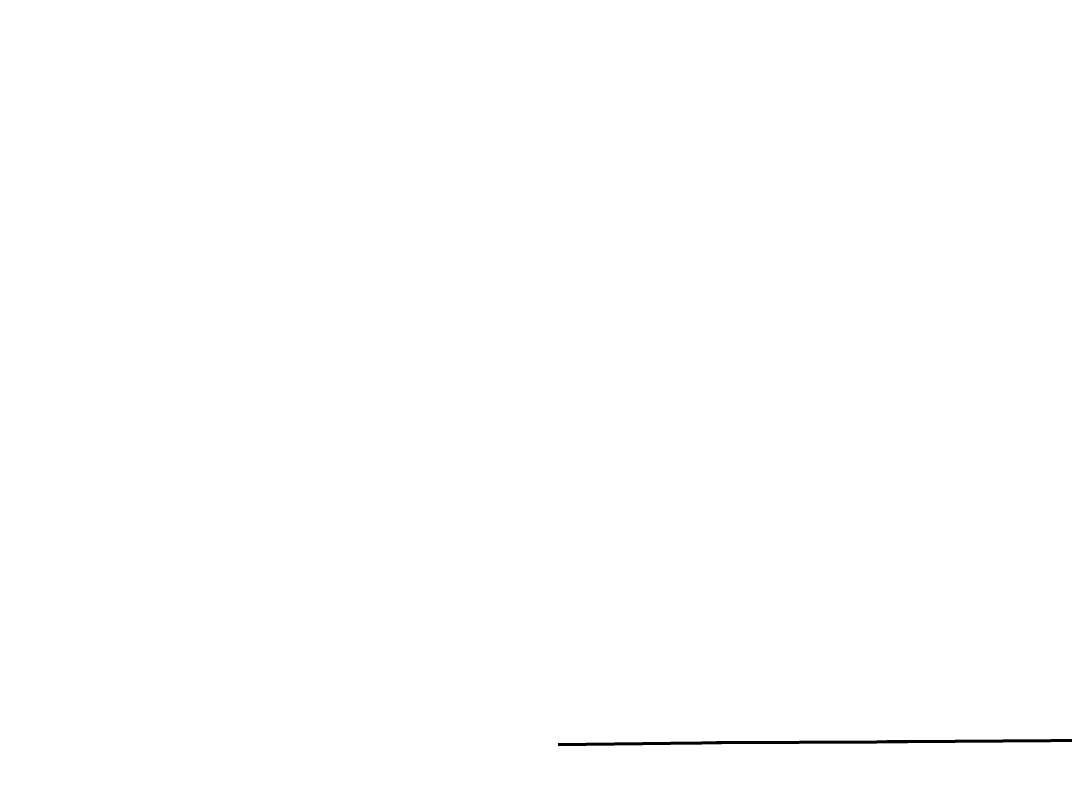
# Model space of a CAD drawing. Header units: metres. Extents: x 599858 to 604937, y 1147506 to 1148114.
# Drawn here: x 604079.28 to 604107.44, y 1147756.42 to 1147776.76 of the extents above; entities that cross this region are included whole.
import ezdxf

# ---------------------------------------------------------------- set-up
doc = ezdxf.new("R2010")
doc.units = ezdxf.units.M
doc.header["$MEASUREMENT"] = 0
doc.linetypes.add('DGN Style 4', pattern=[84.554329, 42.250758, -21.125379, 0.052813, -21.125379])
doc.layers.add('TF_G_---_Ledn-_2', color=40, linetype='DGN Style 4', lineweight=100)

msp = doc.modelspace()

# ---------------------------------------------------------------- linework, layer by layer
at = {"layer": 'TF_G_---_Ledn-_2', "flags": 128}
msp.add_lwpolyline([(604135.99, 1147758.42), (604135.107828, 1147758.367706), (604133.67, 1147758.28), (604132.65, 1147758.22), (604127.857392, 1147757.942019), (604127.39, 1147757.92), (604126.7, 1147757.88), (604126.08, 1147757.85), (604122.881603, 1147757.690539), (604122.18, 1147757.66), (604121.99, 1147757.66), (604118.407412, 1147757.520292), (604116.66, 1147757.48), (604116.13, 1147757.47), (604111.65, 1147757.38), (604111.6, 1147757.38), (604111.08, 1147757.37), (604110.542839, 1147757.356086), (604108.44, 1147757.35), (604108.38, 1147757.35), (604108.32, 1147757.35), (604108.23, 1147757.35), (604107.04, 1147757.34), (604103.19, 1147757.32), (604102.63, 1147757.32), (604102.36, 1147757.31), (604098.168785, 1147757.293238), (604098.04, 1147757.29), (604097.64, 1147757.28), (604096.8, 1147757.27), (604093.46, 1147757.23), (604091.76, 1147757.2), (604091.44, 1147757.2), (604090.94, 1147757.19), (604090.57, 1147757.19), (604090.08, 1147757.18), (604088.99, 1147757.17), (604088.504853, 1147757.155189), (604088.22, 1147757.16), (604087.71, 1147757.15), (604086.9, 1147757.15), (604086.58, 1147757.15), (604085.834138, 1147757.138761), (604085.03, 1147757.13), (604084.88, 1147757.13), (604084.84, 1147757.13), (604083.86, 1147757.12), (604083.44, 1147757.11), (604083.42, 1147757.11), (604082.08, 1147757.1), (604081.96, 1147757.1), (604081.48, 1147757.09), (604080.17, 1147757.08), (604079.91, 1147757.07), (604078.25, 1147757.05), (604077.09, 1147757.04), (604076.84, 1147757.04), (604076.76, 1147757.04), (604075.02, 1147757.02), (604074.5, 1147757.01), (604073.488252, 1147757.003744), (604072.89, 1147757), (604071.83, 1147756.99), (604071.16, 1147756.99), (604069.45, 1147756.98), (604068.14, 1147756.98), (604067.91, 1147756.98), (604065.99, 1147756.97), (604064.01, 1147756.96), (604063.81, 1147756.96), (604063.65, 1147756.96), (604063.27, 1147756.96), (604062.9, 1147756.96), (604062.72, 1147756.96), (604061.93, 1147756.95), (604061.51, 1147756.95), (604061.145566, 1147756.949662), (604060.93, 1147756.95), (604059.7, 1147756.94), (604059.44, 1147756.94), (604059.415007, 1147756.944075), (604058.44, 1147756.93), (604056.79, 1147756.91), (604056.34, 1147756.91), (604056.13, 1147756.9), (604056.05, 1147756.9), (604055.77, 1147756.9), (604054.85, 1147756.89), (604054.31, 1147756.88), (604054.26, 1147756.88), (604053.97, 1147756.88), (604052.85, 1147756.87), (604052.04, 1147756.86), (604050.7, 1147756.85), (604050.61, 1147756.84), (604050.55, 1147756.84), (604050.03, 1147756.84), (604049.95, 1147756.84), (604049.33, 1147756.83), (604049.300509, 1147756.825854), (604049.2, 1147756.83), (604048.32, 1147756.82), (604047.76, 1147756.81), (604047.6, 1147756.81), (604046.6, 1147756.8), (604046.24, 1147756.79), (604045.67, 1147756.79), (604044.94, 1147756.78), (604044.84, 1147756.78), (604044.72, 1147756.78), (604043.73, 1147756.77), (604043.18, 1147756.76), (604041.93, 1147756.74), (604041.68, 1147756.74), (604040.17, 1147756.72), (604039.59, 1147756.72), (604039.38, 1147756.71), (604038.53, 1147756.7), (604038.29, 1147756.7), (604038.23, 1147756.7), (604038.16, 1147756.7), (604036.384844, 1147756.682355), (604036.3, 1147756.68), (604036.27, 1147756.68), (604036.21, 1147756.68), (604036.11, 1147756.68), (604034.69, 1147756.66), (604034.34, 1147756.66), (604033.36, 1147756.65), (604032.49, 1147756.64), (604032.37, 1147756.64), (604032, 1147756.64), (604031.38, 1147756.63), (604030.93, 1147756.63), (604030.01, 1147756.62), (604029.3, 1147756.61), (604028.72, 1147756.61), (604027.76, 1147756.6), (604025.49, 1147756.58), (604024.730189, 1147756.565024), (604024.53, 1147756.56), (604024.059227, 1147756.528522), (604023.83, 1147756.53), (604022.48, 1147756.52), (604021.47, 1147756.52), (604020.7, 1147756.52), (604020.17, 1147756.52), (604020.15, 1147756.52), (604020.02, 1147756.52), (604018.66, 1147756.51), (604017.76, 1147756.51), (604017.57, 1147756.51), (604017.13, 1147756.51), (604016.5, 1147756.51), (604015.6, 1147756.5), (604014.94, 1147756.5), (604014.11, 1147756.5), (604012.92, 1147756.49), (604012.53, 1147756.49), (604012.51, 1147756.49), (604012.47, 1147756.49), (604011.645911, 1147756.485241), (604011.37, 1147756.49), (604011.03, 1147756.49), (604010.49, 1147756.48), (604009.96, 1147756.48), (604009.04, 1147756.48), (604008.54, 1147756.47), (604007.88, 1147756.47), (604007.74, 1147756.47), (604006.68, 1147756.46), (604006.1, 1147756.46), (604004.43, 1147756.45), (604004.22, 1147756.45), (604003.52, 1147756.44), (604003.23, 1147756.44), (604003.12, 1147756.44), (604000.4, 1147756.43), (604000.38, 1147756.43), (603999.372812, 1147756.419399), (603999.21, 1147756.42), (603998.77, 1147756.42), (603997.74, 1147756.43), (603997.42, 1147756.43), (603996.65, 1147756.44), (603996.15, 1147756.44), (603995.93, 1147756.44), (603995.66, 1147756.44), (603995.24, 1147756.45), (603994.84, 1147756.45), (603994.66, 1147756.45), (603994.59, 1147756.45), (603993.32, 1147756.46), (603993.13, 1147756.46), (603992.83, 1147756.46), (603992.66, 1147756.46), (603991.82, 1147756.47), (603991.13, 1147756.47), (603990.73, 1147756.48), (603990.62, 1147756.48), (603989.76, 1147756.48), (603988.78, 1147756.49), (603988.29, 1147756.49), (603987.89, 1147756.49), (603987.26, 1147756.5), (603987.09, 1147756.5), (603987.011242, 1147756.495164), (603986.38, 1147756.49), (603986.15, 1147756.56), (603985.58, 1147756.74), (603984.99, 1147756.93), (603983.78, 1147757.31), (603983.72773, 1147757.330622), (603983.64, 1147757.43), (603983.14, 1147757.96), (603982.87, 1147758.24), (603982.258279, 1147758.890923), (603981.96, 1147759.3), (603981.31, 1147760.18), (603981.28, 1147760.21), (603981.22, 1147760.3), (603980.6, 1147761.14), (603979.96, 1147762), (603979.21, 1147763.02), (603978.820434, 1147763.540434), (603977.028155, 1147765.946153), (603976.59, 1147766.55), (603976.01, 1147767.35), (603975.9575, 1147767.417619), (603975.78, 1147767.66), (603974.09, 1147769.94), (603971.9, 1147772.9), (603971.82, 1147773.02), (603971.78, 1147773.07), (603971.73, 1147773.13), (603971.66, 1147773.24), (603969.81, 1147775.73), (603969.724187, 1147775.853578), (603969.11, 1147776.67), (603969.06, 1147776.74), (603969.05, 1147776.75), (603969.04, 1147776.76)], dxfattribs=at)

doc.saveas('drawing.dxf')
